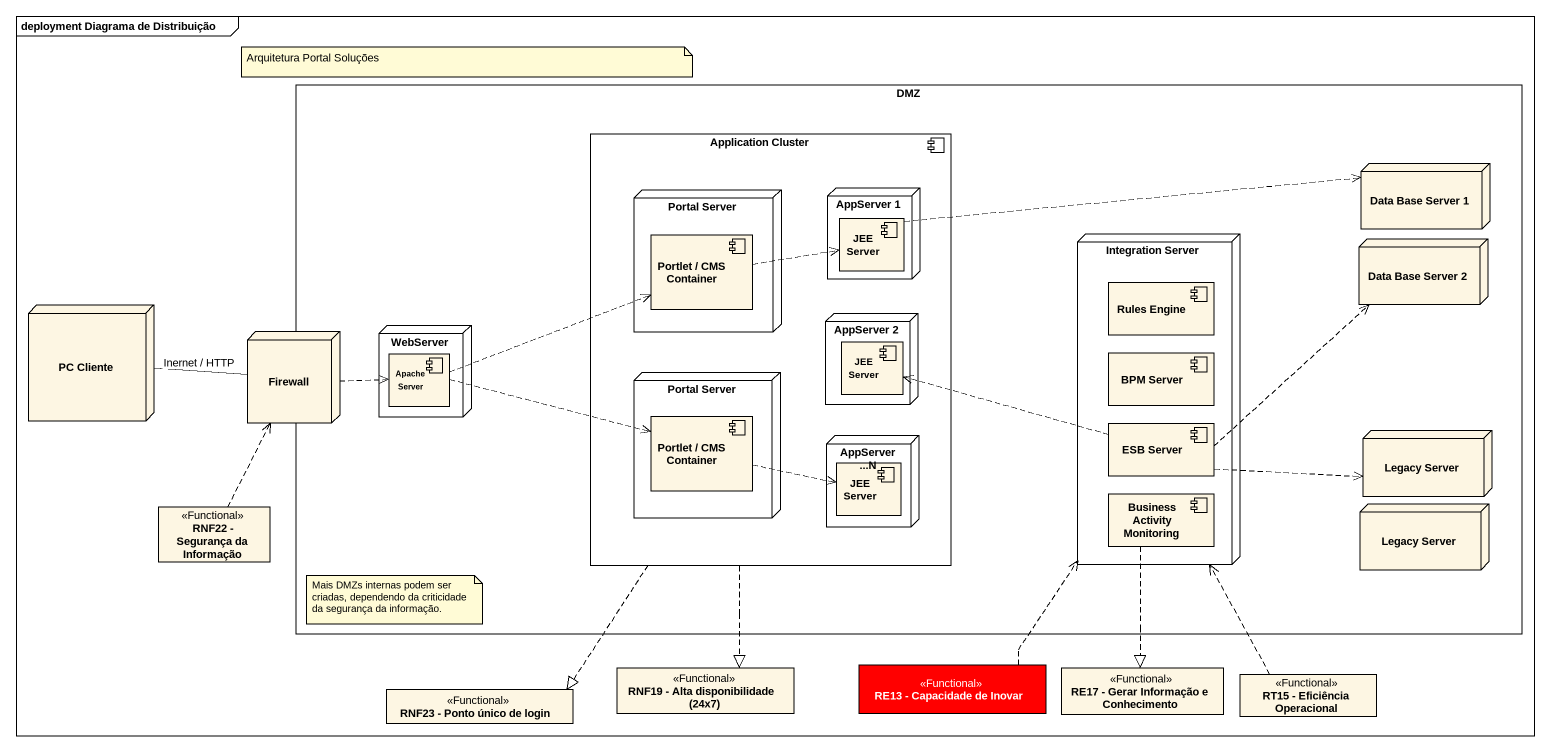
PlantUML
@startuml
mainframe deployment Diagrama de Distribuição
allowmixing
hide circle
hide empty members
rectangle DMZ {
  component "Application Cluster" as Application_Cluster {
    node "Portal Server" as Portal_Server {
      component "Portlet / CMS Container" as Portlet_CMS_Container
    }
    node "AppServer 1" as AppServer_1 {
      component "JEE Server" as JEE_Server
    }
    node "AppServer 2" as AppServer_2 {
      component "JEE Server" as JEE_Server_2
    }
    node "Portal Server" as Portal_Server_2 {
      component "Portlet / CMS Container" as Portlet_CMS_Container_2
    }
    node "AppServer ...N" as AppServer_N {
      component "JEE Server" as JEE_Server_3
    }
  }
  node "Data Base Server 1" as Data_Base_Server_1
  node "Integration Server" as Integration_Server {
    component "Rules Engine" as Rules_Engine
    component "BPM Server" as BPM_Server
    component "ESB Server" as ESB_Server
    component "Business Activity Monitoring" as Business_Activity_Monitoring
  }
  node "Data Base Server 2" as Data_Base_Server_2
  node WebServer {
    component "Apache Server" as Apache_Server
  }
  node "Legacy Server" as Legacy_Server
  node "Legacy Server" as Legacy_Server_2
}
node "PC Cliente" as PC_Cliente
node Firewall
class "RNF22 - Segurança da Informação" as RNF22_Segurança_da <<Functional>>
class "RNF19 - Alta disponibilidade (24x7)" as RNF19_Alta_disponibilidade <<Functional>>
class "RE13 - Capacidade de Inovar" as RE13_Capacidade_de_Inovar <<Functional>> #FF0000
class "RE17 - Gerar Informação e Conhecimento" as RE17_Gerar_Informação_e <<Functional>>
class "RT15 - Eficiência Operacional" as RT15_Eficiência_Operacional <<Functional>>
class "RNF23 - Ponto único de login" as RNF23_Ponto_único_de_login <<Functional>>
Application_Cluster ..|> RNF19_Alta_disponibilidade
Application_Cluster ..|> RNF23_Ponto_único_de_login
Portlet_CMS_Container .right.> JEE_Server
JEE_Server .right.> Data_Base_Server_1
PC_Cliente -right- Firewall : Inernet / HTTP
Firewall .right.> Apache_Server
Apache_Server .right.> Portlet_CMS_Container
Apache_Server .right.> Portlet_CMS_Container_2
Portlet_CMS_Container_2 .right.> JEE_Server_3
ESB_Server .up.> Data_Base_Server_2
ESB_Server .left.> JEE_Server_2
ESB_Server .right.> Legacy_Server
RNF22_Segurança_da .up.> Firewall
Business_Activity_Monitoring ..|> RE17_Gerar_Informação_e
RE13_Capacidade_de_Inovar .up.> Integration_Server
RT15_Eficiência_Operacional .up.> Integration_Server
note as N1
  Arquitetura Portal Soluções
end note
note as N2
  Mais DMZs internas podem ser criadas, dependendo da criticidade da segurança da informação.
end note
@enduml
